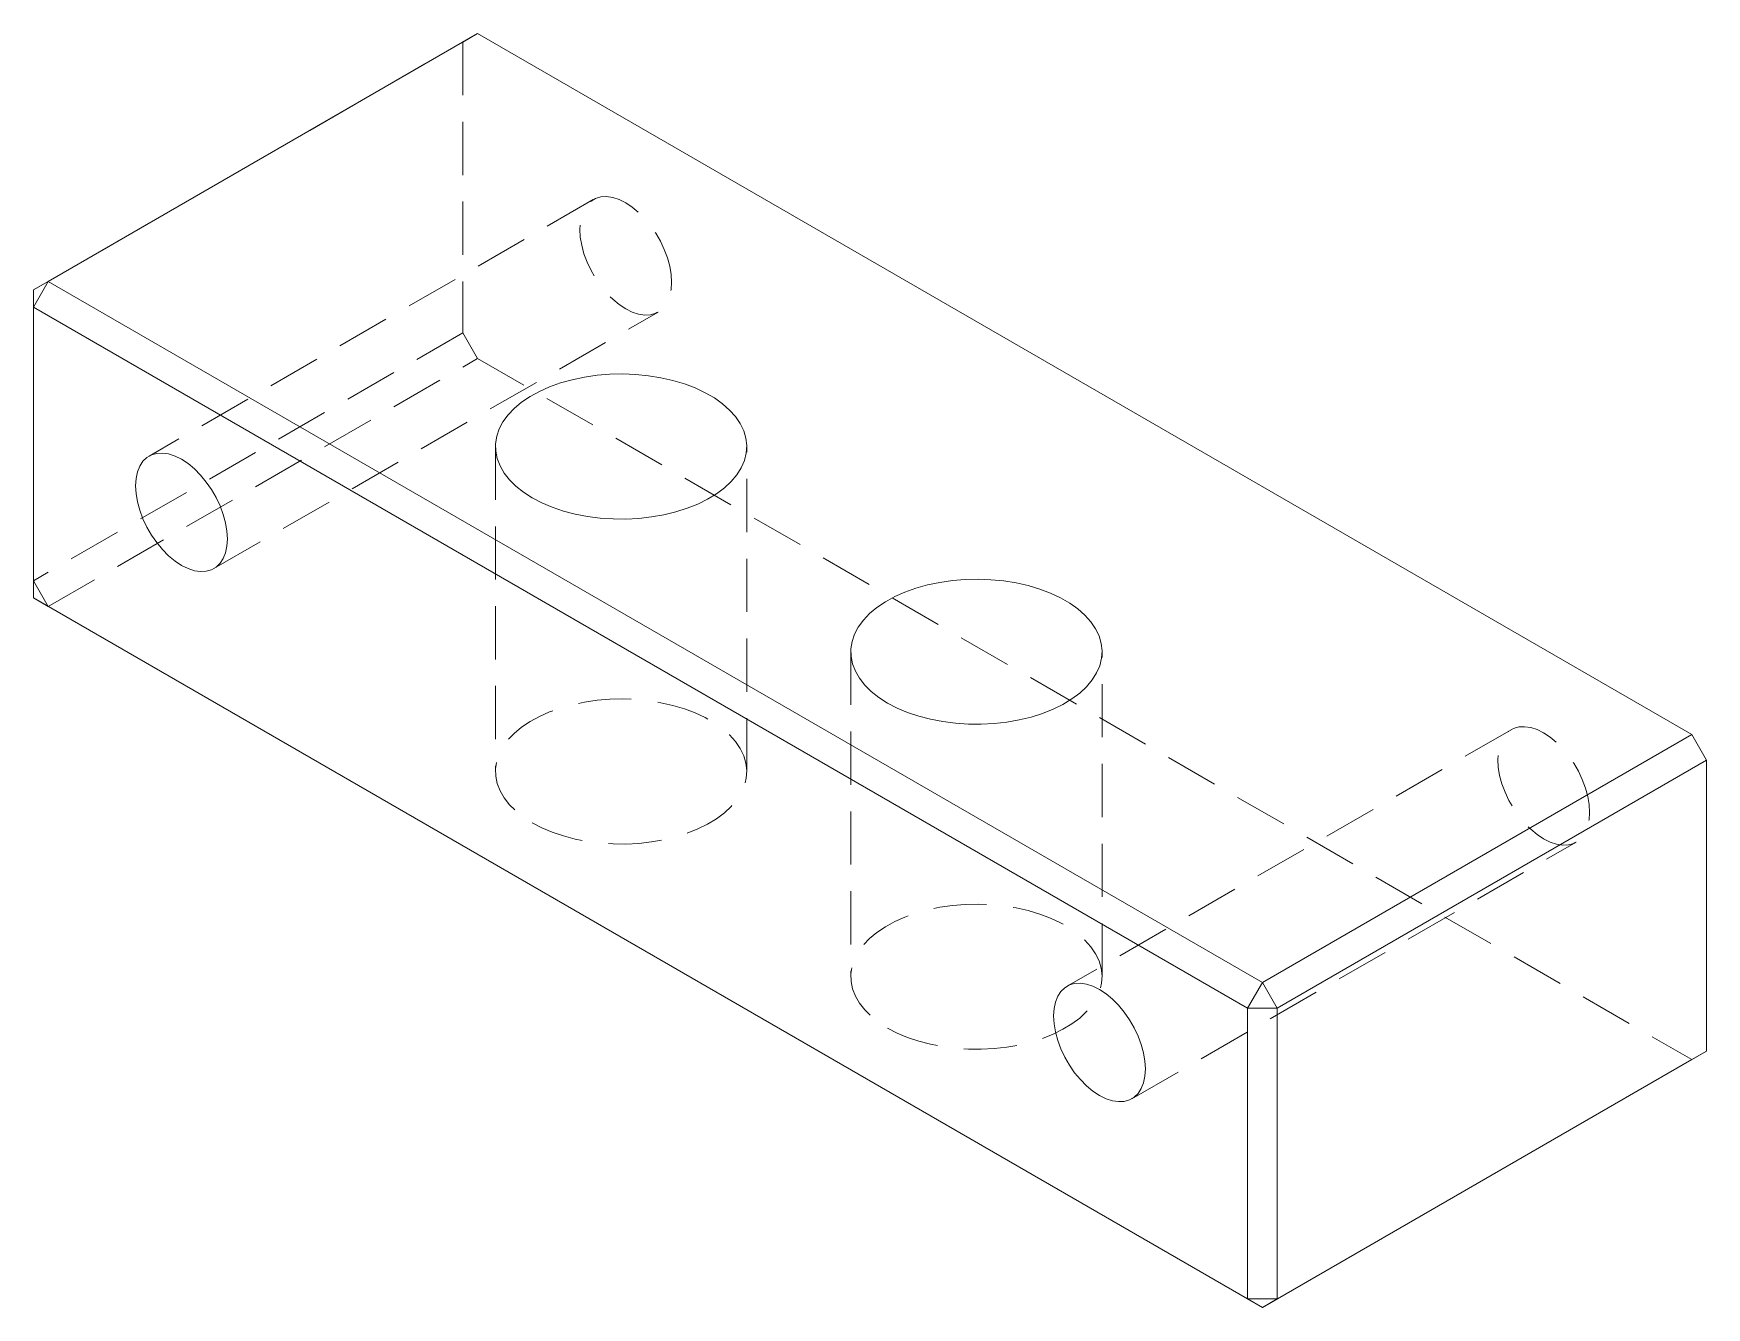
# Paper-space layout '_Isometric' of a CAD drawing. Header units: millimetres. Extents: x -19.8 to 20.2, y -15.1 to 15.3.
import ezdxf

# ---------------------------------------------------------------- set-up
doc = ezdxf.new("R2010")
doc.units = ezdxf.units.MM
doc.linetypes.add('HIDDEN', pattern=[1.905, 1.27, -0.635])

psp = doc.layouts.new('_Isometric')

# ---------------------------------------------------------------- linework, layer by layer
at = {"color": 7, "linetype": 'Continuous', "lineweight": 15}
for p, q in [((-9.192, 15.308), (-19.445, 9.389)), ((19.799, -1.428), (-9.192, 15.308)), ((-19.445, 9.389), (-19.799, 8.777)), ((-19.445, 9.389), (-19.799, 9.185)), ((-19.445, 9.389), (9.546, -7.347)), ((-19.799, 9.185), (-19.799, 1.836)), ((9.192, -7.959), (-19.799, 8.777)), ((-19.799, 1.836), (9.192, -14.9)), ((-19.799, 1.836), (-19.445, 1.632)), ((9.546, -15.104), (-19.445, 1.632)), ((9.546, -7.347), (19.799, -1.428)), ((19.799, -1.428), (20.153, -2.04)), ((20.153, -2.04), (9.899, -7.959)), ((20.153, -8.981), (20.153, -2.04)), ((9.546, -7.347), (9.192, -7.959)), ((9.546, -7.347), (9.899, -7.959)), ((9.192, -7.959), (9.899, -7.959)), ((9.192, -14.9), (9.192, -7.959)), ((9.899, -7.959), (9.899, -14.9)), ((19.799, -9.185), (9.546, -15.104)), ((9.899, -14.9), (20.153, -8.981)), ((20.153, -8.981), (19.799, -9.185)), ((9.192, -14.9), (9.899, -14.9)), ((9.192, -14.9), (9.546, -15.104)), ((9.546, -15.104), (9.899, -14.9))]:
    psp.add_line(p, q, dxfattribs=at)
at = {"color": 7, "linetype": 'HIDDEN', "lineweight": 0}
for p, q in [((-9.546, 15.104), (-9.192, 15.308)), ((-19.799, 9.185), (-9.546, 15.104)), ((-9.546, 15.104), (-9.546, 8.164)), ((-6.432, 11.343), (-17.038, 5.22)), ((-15.489, 2.536), (-4.882, 8.659)), ((-9.546, 8.164), (-19.799, 2.245)), ((-9.192, 7.551), (-9.546, 8.164)), ((-19.445, 1.632), (-9.192, 7.551)), ((-9.192, 7.551), (19.799, -9.185)), ((-8.766, 5.448), (-8.766, -2.309)), ((-2.766, -2.309), (-2.766, 5.448)), ((-19.799, 2.245), (-19.445, 1.632)), ((-0.281, 0.55), (-0.281, -7.207)), ((5.719, -7.207), (5.719, 0.55)), ((15.489, -1.311), (4.882, -7.434)), ((6.432, -10.119), (17.038, -3.996))]:
    psp.add_line(p, q, dxfattribs=at)
at = {"color": 7, "linetype": 'HIDDEN', "lineweight": 0, "flags": 128}
for points in [[(-4.561, 9.368), (-4.572, 9.555), (-4.605, 9.751), (-4.66, 9.951), (-4.735, 10.153), (-4.829, 10.352), (-4.939, 10.543), (-5.064, 10.724), (-5.202, 10.89), (-5.348, 11.037), (-5.501, 11.164), (-5.657, 11.267), (-5.813, 11.344), (-5.966, 11.394), (-6.112, 11.415), (-6.249, 11.408), (-6.375, 11.372), (-6.485, 11.308), (-6.579, 11.218), (-6.654, 11.102), (-6.708, 10.965), (-6.742, 10.807), (-6.753, 10.634), (-6.742, 10.447), (-6.708, 10.252), (-6.654, 10.051), (-6.579, 9.849), (-6.485, 9.65), (-6.375, 9.459), (-6.249, 9.278), (-6.112, 9.113), (-5.966, 8.965), (-5.813, 8.838), (-5.657, 8.735), (-5.501, 8.658), (-5.348, 8.608), (-5.202, 8.587), (-5.064, 8.594), (-4.939, 8.63), (-4.829, 8.694), (-4.735, 8.785), (-4.66, 8.9), (-4.605, 9.037), (-4.572, 9.195), (-4.561, 9.368)], [(-7.888, -3.534), (-7.658, -3.653), (-7.409, -3.758), (-7.142, -3.848), (-6.861, -3.922), (-6.568, -3.978), (-6.266, -4.017), (-5.959, -4.037), (-5.651, -4.04), (-5.343, -4.024), (-5.04, -3.989), (-4.744, -3.937), (-4.46, -3.868), (-4.189, -3.782), (-3.935, -3.681), (-3.7, -3.565), (-3.488, -3.435), (-3.299, -3.294), (-3.137, -3.143), (-3.002, -2.982), (-2.897, -2.814), (-2.822, -2.641), (-2.779, -2.465), (-2.767, -2.287), (-2.787, -2.109), (-2.838, -1.933), (-2.921, -1.761), (-3.033, -1.595), (-3.175, -1.437), (-3.344, -1.287), (-3.539, -1.149), (-3.757, -1.023), (-3.997, -0.911), (-4.255, -0.813), (-4.53, -0.731), (-4.817, -0.666), (-5.115, -0.618), (-5.42, -0.589), (-5.728, -0.577), (-6.036, -0.584), (-6.342, -0.609), (-6.642, -0.653), (-6.932, -0.713), (-7.21, -0.791), (-7.473, -0.885), (-7.718, -0.994), (-7.942, -1.116), (-8.143, -1.252), (-8.318, -1.398), (-8.467, -1.555), (-8.587, -1.719), (-8.677, -1.89), (-8.736, -2.065), (-8.764, -2.242), (-8.76, -2.42), (-8.725, -2.598), (-8.657, -2.772), (-8.56, -2.941), (-8.432, -3.103), (-8.277, -3.257), (-8.095, -3.401), (-7.888, -3.534)], [(17.359, -3.286), (17.348, -3.099), (17.315, -2.904), (17.26, -2.703), (17.185, -2.501), (17.092, -2.303), (16.981, -2.111), (16.856, -1.931), (16.719, -1.765), (16.572, -1.617), (16.419, -1.491), (16.263, -1.388), (16.107, -1.31), (15.955, -1.261), (15.808, -1.239), (15.671, -1.246), (15.546, -1.282), (15.435, -1.346), (15.341, -1.437), (15.266, -1.552), (15.212, -1.69), (15.179, -1.847), (15.167, -2.021), (15.179, -2.207), (15.212, -2.403), (15.266, -2.603), (15.341, -2.805), (15.435, -3.004), (15.546, -3.195), (15.671, -3.376), (15.808, -3.542), (15.955, -3.689), (16.107, -3.816), (16.263, -3.919), (16.419, -3.996), (16.572, -4.046), (16.719, -4.067), (16.856, -4.06), (16.981, -4.024), (17.092, -3.96), (17.185, -3.87), (17.26, -3.755), (17.315, -3.617), (17.348, -3.46), (17.359, -3.286)], [(0.598, -8.432), (0.827, -8.552), (1.076, -8.657), (1.343, -8.747), (1.625, -8.82), (1.918, -8.876), (2.219, -8.915), (2.526, -8.936), (2.835, -8.938), (3.142, -8.922), (3.445, -8.888), (3.741, -8.836), (4.025, -8.766), (4.296, -8.681), (4.55, -8.579), (4.785, -8.463), (4.998, -8.334), (5.186, -8.193), (5.348, -8.041), (5.483, -7.881), (5.588, -7.713), (5.663, -7.54), (5.707, -7.363), (5.719, -7.185), (5.699, -7.007), (5.647, -6.831), (5.565, -6.66), (5.452, -6.494), (5.31, -6.335), (5.141, -6.186), (4.947, -6.048), (4.728, -5.921), (4.488, -5.809), (4.23, -5.711), (3.955, -5.63), (3.668, -5.565), (3.37, -5.517), (3.066, -5.487), (2.757, -5.476), (2.449, -5.483), (2.143, -5.508), (1.843, -5.551), (1.553, -5.612), (1.275, -5.689), (1.012, -5.783), (0.768, -5.892), (0.544, -6.015), (0.343, -6.15), (0.167, -6.297), (0.018, -6.453), (-0.102, -6.617), (-0.192, -6.788), (-0.251, -6.963), (-0.279, -7.141), (-0.275, -7.319), (-0.239, -7.496), (-0.172, -7.67), (-0.074, -7.839), (0.053, -8.002), (0.208, -8.156), (0.391, -8.3), (0.598, -8.432)]]:
    psp.add_lwpolyline(points, dxfattribs=at)
at = {"color": 7, "linetype": 'Continuous', "lineweight": 15, "flags": 128}
for points in [[(-7.888, 4.224), (-7.658, 4.104), (-7.409, 3.999), (-7.142, 3.909), (-6.861, 3.836), (-6.568, 3.779), (-6.266, 3.74), (-5.959, 3.72), (-5.651, 3.718), (-5.343, 3.734), (-5.04, 3.768), (-4.744, 3.82), (-4.46, 3.889), (-4.189, 3.975), (-3.935, 4.076), (-3.7, 4.192), (-3.488, 4.322), (-3.299, 4.463), (-3.137, 4.615), (-3.002, 4.775), (-2.897, 4.943), (-2.822, 5.116), (-2.779, 5.292), (-2.767, 5.47), (-2.787, 5.648), (-2.838, 5.824), (-2.921, 5.996), (-3.033, 6.162), (-3.175, 6.32), (-3.344, 6.47), (-3.539, 6.608), (-3.757, 6.734), (-3.997, 6.847), (-4.255, 6.944), (-4.53, 7.026), (-4.817, 7.091), (-5.115, 7.139), (-5.42, 7.168), (-5.728, 7.18), (-6.036, 7.173), (-6.342, 7.148), (-6.642, 7.105), (-6.932, 7.044), (-7.21, 6.966), (-7.473, 6.872), (-7.718, 6.764), (-7.942, 6.641), (-8.143, 6.505), (-8.318, 6.359), (-8.467, 6.202), (-8.587, 6.038), (-8.677, 5.868), (-8.736, 5.693), (-8.764, 5.515), (-8.76, 5.337), (-8.725, 5.16), (-8.657, 4.986), (-8.56, 4.816), (-8.432, 4.654), (-8.277, 4.5), (-8.095, 4.356), (-7.888, 4.224)], [(-15.167, 3.245), (-15.179, 3.432), (-15.212, 3.628), (-15.266, 3.828), (-15.341, 4.03), (-15.435, 4.229), (-15.546, 4.42), (-15.671, 4.601), (-15.808, 4.766), (-15.955, 4.914), (-16.107, 5.041), (-16.263, 5.144), (-16.419, 5.221), (-16.572, 5.271), (-16.719, 5.292), (-16.856, 5.285), (-16.981, 5.249), (-17.092, 5.185), (-17.185, 5.095), (-17.26, 4.979), (-17.315, 4.842), (-17.348, 4.684), (-17.359, 4.511), (-17.348, 4.324), (-17.315, 4.129), (-17.26, 3.928), (-17.185, 3.726), (-17.092, 3.527), (-16.981, 3.336), (-16.856, 3.155), (-16.719, 2.99), (-16.572, 2.842), (-16.419, 2.715), (-16.263, 2.612), (-16.107, 2.535), (-15.955, 2.485), (-15.808, 2.464), (-15.671, 2.471), (-15.546, 2.507), (-15.435, 2.571), (-15.341, 2.662), (-15.266, 2.777), (-15.212, 2.914), (-15.179, 3.072), (-15.167, 3.245)], [(0.598, -0.675), (0.827, -0.794), (1.076, -0.9), (1.343, -0.989), (1.625, -1.063), (1.918, -1.119), (2.219, -1.158), (2.526, -1.179), (2.835, -1.181), (3.142, -1.165), (3.445, -1.131), (3.741, -1.079), (4.025, -1.009), (4.296, -0.923), (4.55, -0.822), (4.785, -0.706), (4.998, -0.577), (5.186, -0.436), (5.348, -0.284), (5.483, -0.123), (5.588, 0.044), (5.663, 0.217), (5.707, 0.394), (5.719, 0.572), (5.699, 0.75), (5.647, 0.926), (5.565, 1.098), (5.452, 1.264), (5.31, 1.422), (5.141, 1.571), (4.947, 1.71), (4.728, 1.836), (4.488, 1.948), (4.23, 2.046), (3.955, 2.128), (3.668, 2.193), (3.37, 2.24), (3.066, 2.27), (2.757, 2.281), (2.449, 2.274), (2.143, 2.249), (1.843, 2.206), (1.553, 2.145), (1.275, 2.068), (1.012, 1.974), (0.768, 1.865), (0.544, 1.742), (0.343, 1.607), (0.167, 1.46), (0.018, 1.304), (-0.102, 1.14), (-0.192, 0.969), (-0.251, 0.794), (-0.279, 0.617), (-0.275, 0.438), (-0.239, 0.261), (-0.172, 0.087), (-0.074, -0.082), (0.053, -0.245), (0.208, -0.399), (0.391, -0.543), (0.598, -0.675)], [(6.753, -9.409), (6.742, -9.222), (6.708, -9.027), (6.654, -8.826), (6.579, -8.624), (6.485, -8.426), (6.375, -8.234), (6.249, -8.054), (6.112, -7.888), (5.966, -7.74), (5.813, -7.614), (5.657, -7.511), (5.501, -7.433), (5.348, -7.384), (5.202, -7.362), (5.064, -7.369), (4.939, -7.405), (4.829, -7.469), (4.735, -7.56), (4.66, -7.675), (4.605, -7.813), (4.572, -7.97), (4.561, -8.144), (4.572, -8.33), (4.605, -8.526), (4.66, -8.727), (4.735, -8.928), (4.829, -9.127), (4.939, -9.318), (5.064, -9.499), (5.202, -9.665), (5.348, -9.812), (5.501, -9.939), (5.657, -10.042), (5.813, -10.119), (5.966, -10.169), (6.112, -10.19), (6.249, -10.183), (6.375, -10.147), (6.485, -10.083), (6.579, -9.993), (6.654, -9.878), (6.708, -9.74), (6.742, -9.583), (6.753, -9.409)]]:
    psp.add_lwpolyline(points, dxfattribs=at)

doc.saveas('drawing.dxf')
